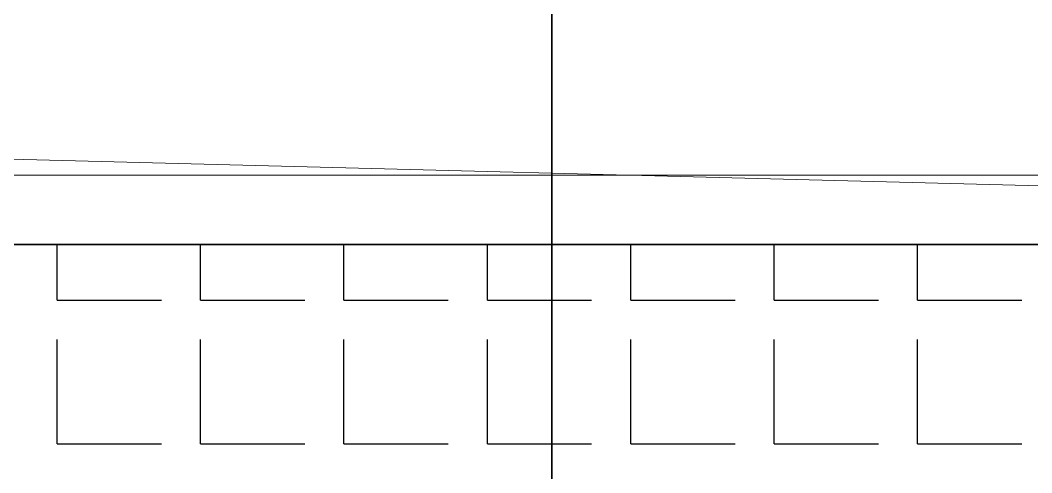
# Model space of a CAD drawing. Header units: inches. Extents: x -7543 to -822, y 102837 to 190349.
# Drawn here: x -837.09274 to -837.07819, y 102837.29165 to 102837.29816 of the extents above; entities that cross this region are included whole.
import ezdxf

# ---------------------------------------------------------------- set-up
doc = ezdxf.new("R2010")
doc.units = ezdxf.units.IN
doc.header["$MEASUREMENT"] = 0
for name, pattern in [('__ZG_T_P__9', [22, 1, -10, 1, -10]), ('ACAD_ISO03W100', [30, 12, -18]), ('DASHED2', [9.525, 6.35, -3.175])]:
    doc.linetypes.add(name, pattern=pattern)
doc.layers.add('BALKON', color=7, linetype='Continuous', lineweight=20, true_color=0xffaaa9)
doc.layers.add('DUVAR', color=7, linetype='Continuous', lineweight=35, true_color=0xfc4642)
doc.layers.add('TARAMA', color=8, linetype='Continuous', lineweight=25)
doc.layers.add('ÇEKME MESAFESİ', color=7, linetype='Continuous', lineweight=20)

msp = doc.modelspace()

# ---------------------------------------------------------------- linework, layer by layer
at = {"layer": 'BALKON'}
for p, q in [((-837.100082, 102837.295929), (-837.049957, 102837.295929)), ((-837.087332, 102837.294929), (-837.137457, 102837.294929)), ((-837.087332, 102837.294929), (-837.049957, 102837.294929))]:
    msp.add_line(p, q, dxfattribs=at)
at = {"layer": 'DUVAR', "linetype": 'ACAD_ISO03W100'}
msp.add_line((-837.085094, 102837.276546), (-837.085094, 102837.31956), dxfattribs=at)
at = {"layer": 'DUVAR', "linetype": '__ZG_T_P__9'}
msp.add_line((-837.137457, 102837.294929), (-837.049957, 102837.294929), dxfattribs=at)
msp.add_line((-837.137457, 102837.294929), (-837.049957, 102837.294929), dxfattribs=at)
at = {"layer": 'TARAMA'}
for p, q in [((-837.092207, 102837.294128), (-837.092207, 102837.294929)), ((-837.090145, 102837.294128), (-837.090145, 102837.294929)), ((-837.088082, 102837.294128), (-837.088082, 102837.294929)), ((-837.08602, 102837.294128), (-837.08602, 102837.294929)), ((-837.083957, 102837.294128), (-837.083957, 102837.294929)), ((-837.081895, 102837.294128), (-837.081895, 102837.294929)), ((-837.079832, 102837.294128), (-837.079832, 102837.294929)), ((-837.092207, 102837.294128), (-837.090707, 102837.294128)), ((-837.090145, 102837.294128), (-837.088645, 102837.294128)), ((-837.088082, 102837.294128), (-837.086582, 102837.294128)), ((-837.08602, 102837.294128), (-837.08452, 102837.294128)), ((-837.083957, 102837.294128), (-837.082457, 102837.294128)), ((-837.081895, 102837.294128), (-837.080395, 102837.294128)), ((-837.079832, 102837.294128), (-837.078916, 102837.294128)), ((-837.078916, 102837.294128), (-837.078332, 102837.294128)), ((-837.092207, 102837.292065), (-837.092207, 102837.293565)), ((-837.090145, 102837.292065), (-837.090145, 102837.293565)), ((-837.088082, 102837.292065), (-837.088082, 102837.293565)), ((-837.08602, 102837.292065), (-837.08602, 102837.293565)), ((-837.083957, 102837.292065), (-837.083957, 102837.293565)), ((-837.081895, 102837.292065), (-837.081895, 102837.293565)), ((-837.079832, 102837.292065), (-837.079832, 102837.293565)), ((-837.092207, 102837.292065), (-837.090707, 102837.292065)), ((-837.090145, 102837.292065), (-837.088645, 102837.292065)), ((-837.088082, 102837.292065), (-837.086582, 102837.292065)), ((-837.08602, 102837.292065), (-837.08452, 102837.292065)), ((-837.083957, 102837.292065), (-837.082457, 102837.292065)), ((-837.081895, 102837.292065), (-837.080395, 102837.292065)), ((-837.079832, 102837.292065), (-837.078916, 102837.292065)), ((-837.078916, 102837.292065), (-837.078332, 102837.292065))]:
    msp.add_line(p, q, dxfattribs=at)
at = {"layer": 'ÇEKME MESAFESİ', "linetype": 'DASHED2', "ltscale": 10}
msp.add_line((-837.045011, 102837.294919), (-837.141927, 102837.297432), dxfattribs=at)

doc.saveas('drawing.dxf')
